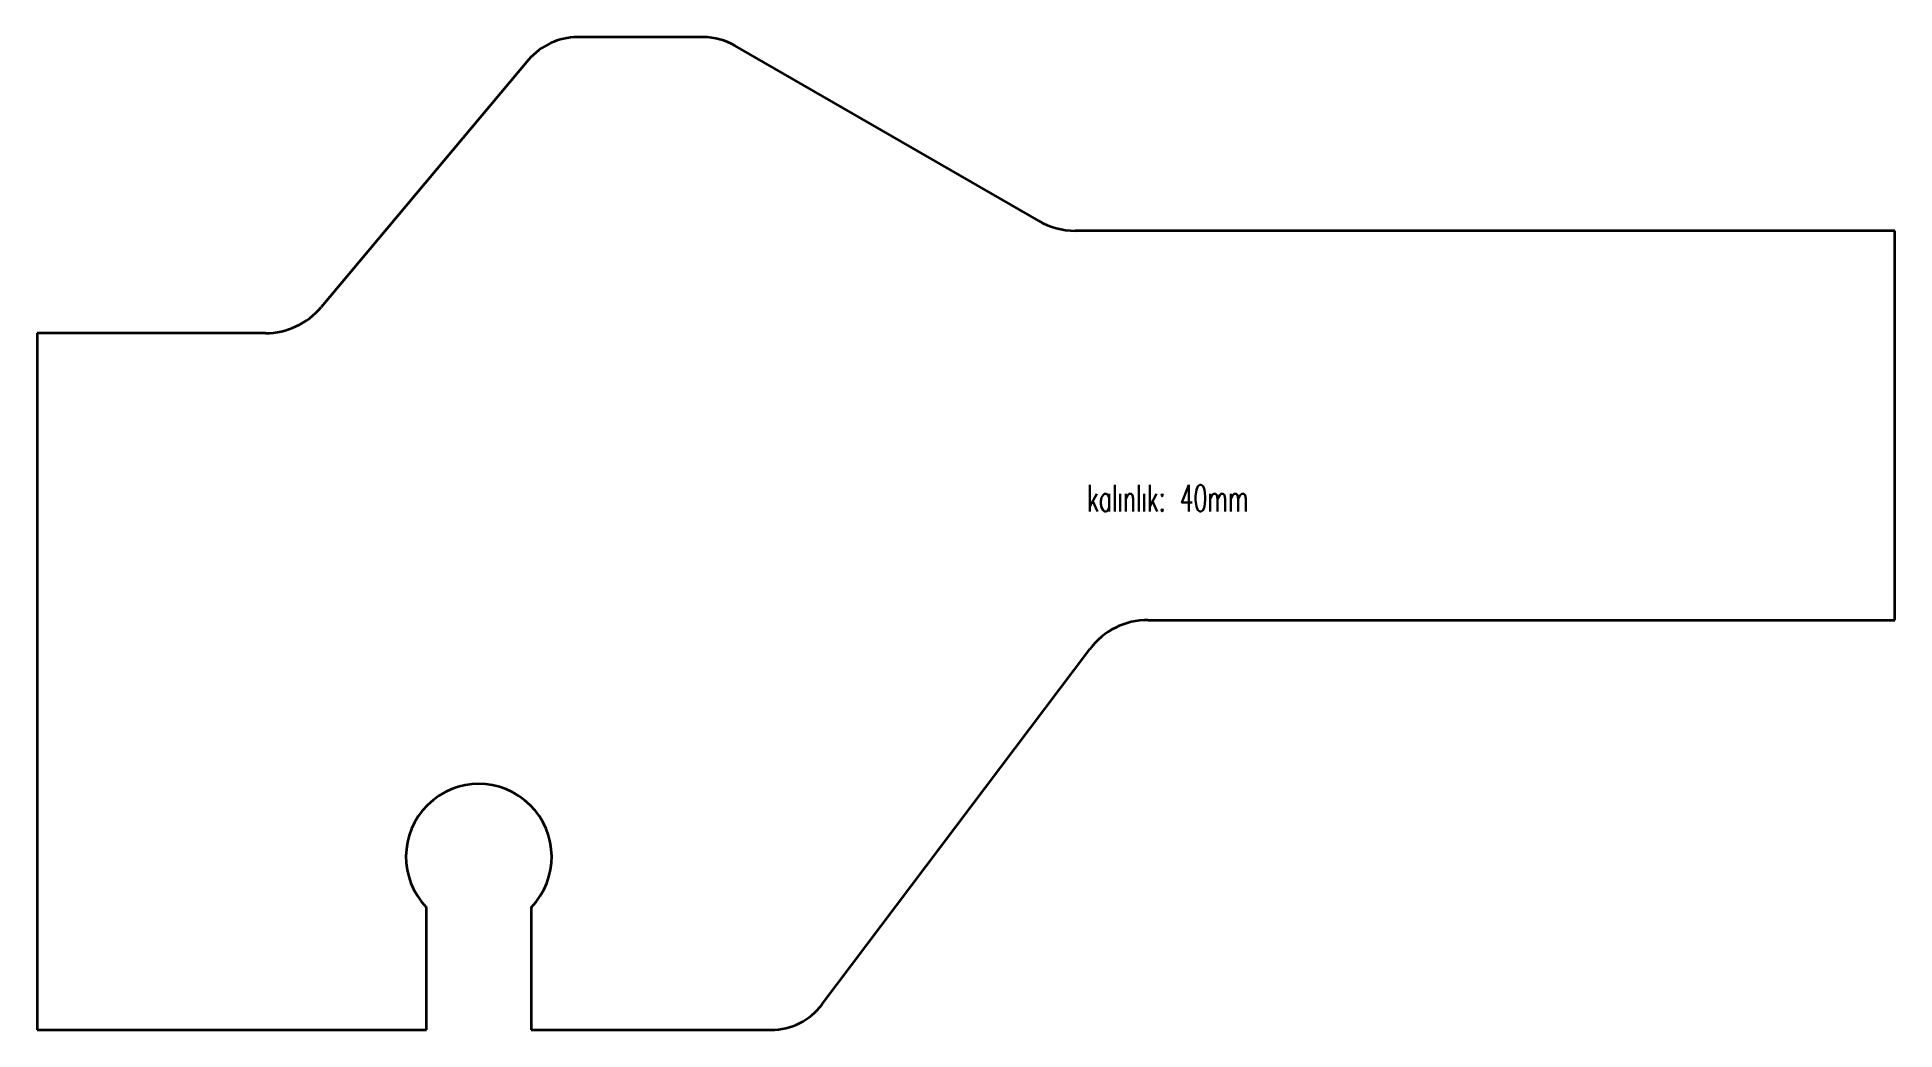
# Model space of a CAD drawing. Header units: millimetres. Extents: x -278 to 130, y 136 to 354.
import ezdxf

# ---------------------------------------------------------------- set-up
doc = ezdxf.new("R2010")
doc.units = ezdxf.units.MM
doc.styles.add('SLDTEXTSTYLE0', font='TXT', dxfattribs={"width": 0.605, "bigfont": 'bigfont'})

msp = doc.modelspace()

# ---------------------------------------------------------------- linework, layer by layer
at = {"color": 7, "linetype": 'Continuous', "lineweight": 35}
for p, q in [((-131.34, 353.63), (-159, 353.63)), ((-57.69, 313.28), (-124.34, 351.76)), ((-169.72, 348.63), (-215.27, 294.35)), ((130.34, 311.13), (-49.69, 311.13)), ((130.34, 225.63), (130.34, 311.13)), ((-227.53, 288.63), (-277.66, 288.63)), ((-277.66, 288.63), (-277.66, 135.63)), ((-33.69, 225.63), (130.34, 225.63)), ((-105.29, 141.21), (-46.47, 219.26)), ((-192.16, 135.63), (-192.16, 162.51)), ((-169.16, 162.51), (-169.16, 135.63)), ((-277.66, 135.63), (-192.16, 135.63)), ((-169.16, 135.63), (-116.47, 135.63))]:
    msp.add_line(p, q, dxfattribs=at)
for centre, radius, start, end in [((-159, 339.63), 14, 90, 140), ((-131.34, 339.63), 14, 60, 90), ((-49.69, 327.13), 16, 240, 270), ((-227.53, 304.63), 16, 270, 320), ((-33.69, 209.63), 16, 90, 143), ((-180.66, 173.63), 16, 315.9514, 224.0486), ((-116.47, 149.63), 14, 270, 323)]:
    msp.add_arc(centre, radius, start, end, dxfattribs=at)

# ---------------------------------------------------------------- texts
at = {"color": 7, "linetype": 'Continuous', "lineweight": 0, "insert": (-47.04, 255.3), "char_height": 5.8208, "attachment_point": 1, "style": 'SLDTEXTSTYLE0'}
msp.add_mtext('kalınlık: 40mm', dxfattribs=at)

doc.saveas('drawing.dxf')
